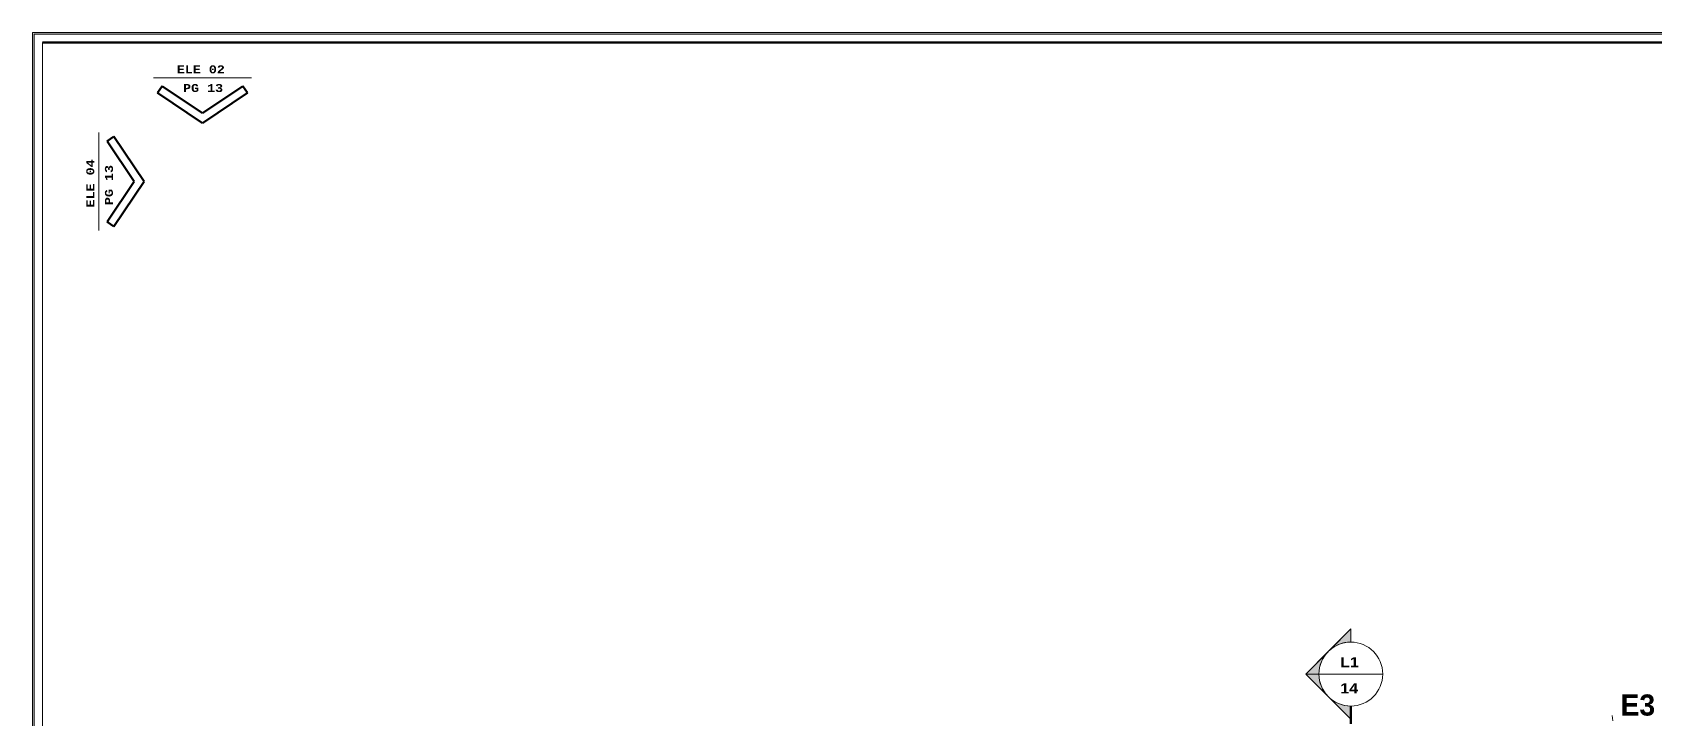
# Model space of a CAD drawing. Header units: metres. Extents: x -144 to 1000, y -717 to 29.
# Drawn here: x 724.58 to 756.86, y -544.12 to -530.45 of the extents above; entities that cross this region are included whole.
import ezdxf

# ---------------------------------------------------------------- set-up
doc = ezdxf.new("R2010")
doc.units = ezdxf.units.M
doc.linetypes.add('Dash Dot 3_16_', pattern=[0.595313, 0.357187, -0.119063, 0, -0.119063])
doc.layers.get('0').update_dxf_attribs({"color": 1})
for name, color, linetype, lineweight in [('A-ANNO-DIMS', 1, 'Continuous', 9), ('A-DETL', 1, 'Continuous', 9), ('A-DETL-THIN', 1, 'Continuous', 9), ('G-ANNO-SYMB', 1, 'Continuous', 9), ('G-ANNO-TEXT', 2, 'Continuous', 9), ('G-ANNO-TTLB', 3, 'Continuous', 18), ('G-ANNO-TTLB-WIDE', 1, 'Continuous', 70), ('G-IMPT', 1, 'Continuous', 9)]:
    doc.layers.add(name, color=color, linetype=linetype, lineweight=lineweight)
doc.styles.add('Arial Black', font='', dxfattribs={"height": 0.15})
doc.styles.add('Britannic Bold_B', font='', dxfattribs={"width": 0.7})
doc.styles.add('Courier New_B_2', font='courbd.ttf', dxfattribs={"height": 0.0016})
doc.styles.get('Arial Black').set_extended_font_data('Arial Black')
doc.styles.get('Britannic Bold_B').set_extended_font_data('Britannic Bold', bold=True)

# ---------------------------------------------------------------- blocks, each defined once
blk = doc.blocks.new('tarjeta de nathalie 00')
at = {"layer": 'G-IMPT', "lineweight": 9}
h = blk.add_hatch(color=3, dxfattribs=at)
h.paths.add_polyline_path([(-145.23888, -717.38489), (-145.21019, -717.38489), (-145.21019, -716.89355), (-145.21019, -716.79934), (-145.23888, -716.79934), (-145.23888, -716.89379)])
h.paths.add_polyline_path([(-145.20996, -716.7991), (-145.20996, -717.3851), (-145.2392, -717.3851), (-145.2392, -716.7991)])
h.paths.add_polyline_path([(-145.23902, -717.3868), (-145.20826, -717.3868), (-145.20826, -716.7974), (-145.2392, -716.7974), (-146.09866, -716.7974), (-146.09866, -717.3868)])
h.paths.add_polyline_path([(-145.20795, -716.79707), (-145.20795, -717.3871), (-146.09898, -717.3871), (-146.09898, -716.79707)])
at = {"layer": 'G-ANNO-TTLB', "color": 3}
for p, q in [((-145.20795, -716.79707), (-146.09898, -716.79707)), ((-145.20795, -716.79707), (-146.09898, -716.79707)), ((-146.09866, -716.7974), (-145.2392, -716.7974))]:
    blk.add_line(p, q, dxfattribs=at)
at = {"layer": 'G-ANNO-TTLB'}
for p, q in [((-146.09898, -716.79707), (-146.09898, -717.3871)), ((-146.09898, -716.79707), (-146.09898, -717.38713)), ((-146.09866, -717.3868), (-146.09866, -716.7974)), ((-146.09696, -717.3851), (-146.09696, -716.7991))]:
    blk.add_line(p, q, dxfattribs=at)
at = {"layer": 'G-ANNO-TTLB-WIDE', "color": 3}
blk.add_line((-146.09696, -716.7991), (-145.20996, -716.7991), dxfattribs=at)
blk = doc.blocks.new('A$C4d52d4f2')
at = {"layer": 'A-DETL', "color": 7, "lineweight": 100}
for p, q in [((-0.86601, -0.01215), (-0.86509, -0.01078)), ((-0.86601, -0.01215), (-0.85702, -0.01821)), ((-0.86509, -0.01078), (-0.85702, -0.01621)), ((-0.84896, -0.01078), (-0.85702, -0.01621)), ((-0.84804, -0.01215), (-0.85702, -0.01821)), ((-0.84804, -0.01215), (-0.84896, -0.01078)), ((-0.87475, -0.02089), (-0.87612, -0.02181)), ((-0.87612, -0.02181), (-0.87069, -0.02987)), ((-0.87475, -0.02089), (-0.86869, -0.02987)), ((-0.87612, -0.03794), (-0.87069, -0.02987)), ((-0.87475, -0.03886), (-0.86869, -0.02987)), ((-0.87475, -0.03886), (-0.87612, -0.03794))]:
    blk.add_line(p, q, dxfattribs=at)
at = {"layer": 'A-DETL-THIN', "lineweight": 18}
for p, q in [((-0.84724, -0.00914), (-0.86681, -0.00914)), ((-0.87776, -0.03966), (-0.87776, -0.02008))]:
    blk.add_line(p, q, dxfattribs=at)
at = {"layer": 'G-ANNO-TEXT', "char_height": 0.0016, "attachment_point": 1, "style": 'Courier New_B_2'}
for s, insert, width in [('ELE 02', (-0.86217, -0.00663), 0.0125063), ('PG 13', (-0.86092, -0.01036), 0.0104219)]:
    blk.add_mtext(s, dxfattribs=dict(at, insert=insert, width=width))
at = {"layer": 'G-ANNO-TEXT', "char_height": 0.0016, "attachment_point": 1, "rotation": 90, "style": 'Courier New_B_2'}
for s, insert, width in [('ELE 04', (-0.88027, -0.03505), 0.0125063), ('PG 13', (-0.87654, -0.03458), 0.0104219)]:
    blk.add_mtext(s, dxfattribs=dict(at, insert=insert, width=width))
blk = doc.blocks.new('F')
at = {"layer": 'G-ANNO-SYMB', "extrusion": (0, 0, -1)}
h = blk.add_hatch(color=256, dxfattribs=at)
edge = h.paths.add_edge_path()
edge.add_arc((-753.357, -486.722), 0.636, 47.9216, 90)
edge.add_line((-753.357, -486.086), (-753.357, -485.824))
edge.add_line((-753.357, -485.824), (-752.931, -486.25))
h = blk.add_hatch(color=256, dxfattribs=at)
edge = h.paths.add_edge_path()
edge.add_line((-752.908, -486.273), (-752.459, -486.722))
edge.add_line((-752.459, -486.722), (-752.722, -486.722))
edge.add_arc((-753.357, -486.722), 0.635, 0, 45)
h = blk.add_hatch(color=256, dxfattribs=at)
edge = h.paths.add_edge_path()
edge.add_arc((-753.357, -486.722), 0.635, -45, 0)
edge.add_line((-752.722, -486.722), (-752.459, -486.722))
edge.add_line((-752.459, -486.722), (-752.908, -487.171))
h = blk.add_hatch(color=256, dxfattribs=at)
edge = h.paths.add_edge_path()
edge.add_line((-752.931, -487.194), (-753.357, -487.62))
edge.add_line((-753.357, -487.62), (-753.357, -487.358))
edge.add_arc((-753.357, -486.722), 0.636, -90, -47.9216)
at = {"layer": 'A-ANNO-DIMS', "color": 5, "true_color": 0x0000ff}
blk.add_line((758.565, -487.649), (758.552, -487.549), dxfattribs=at)
at = {"layer": 'G-ANNO-SYMB', "lineweight": 18, "extrusion": (0, 0, -1)}
for p, q in [((752.459, -486.722), (753.357, -485.824)), ((752.931, -486.25), (753.357, -485.824)), ((753.357, -486.087), (753.357, -485.824)), ((753.357, -485.824), (753.357, -486.086)), ((752.459, -486.722), (752.908, -486.273)), ((752.459, -486.722), (753.357, -487.62)), ((752.722, -486.722), (752.459, -486.722)), ((752.908, -487.171), (752.459, -486.722)), ((752.459, -486.722), (752.722, -486.722)), ((753.357, -487.62), (752.931, -487.194)), ((753.357, -487.357), (753.357, -487.62)), ((753.357, -487.358), (753.357, -487.62))]:
    blk.add_line(p, q, dxfattribs=at)
at = {"layer": 'G-ANNO-SYMB', "lineweight": 18}
blk.add_line((752.722, -486.722), (753.992, -486.722), dxfattribs=at)
at = {"layer": 'G-ANNO-SYMB', "linetype": 'Dash Dot 3_16_', "lineweight": 70}
blk.add_line((753.357, -487.357), (753.357, -497.181), dxfattribs=at)
at = {"layer": 'G-ANNO-SYMB', "lineweight": 18, "extrusion": (0, 0, -1)}
for radius, start, end in [(0.635, 270, 90), (0.635, 0, 45), (0.636, 47.9216, 90), (0.635, 90, 270), (0.635, 315, 0), (0.636, 270, 312.0784)]:
    blk.add_arc((-753.357, -486.722), radius, start, end, dxfattribs=at)
at = {"layer": 'G-ANNO-SYMB', "style": 'Arial Black'}
for s, p in [('L1', (753.144, -486.586)), ('14', (753.147, -487.105))]:
    blk.add_text(s, height=0.2, dxfattribs=at).set_placement(p)
at = {"layer": 'G-ANNO-TEXT', "style": 'Britannic Bold_B'}
blk.add_text('E3', height=0.42, dxfattribs=at).set_placement((758.721, -487.547))

msp = doc.modelspace()

# ---------------------------------------------------------------- block references
at = {"xscale": 99.43160266323505, "yscale": 99.43160266323505, "zscale": 99.43160266323505}
msp.add_blockref('tarjeta de nathalie 00', (15251.438, 70741.827), dxfattribs=at)

# ---------------------------------------------------------------- next in the draw order: block references
at = {"xscale": 99.43160273753426, "yscale": 99.43160273753426, "zscale": 99.43160273753426}
msp.add_blockref('A$C4d52d4f2', (813.179, -530.45), dxfattribs=at)
at = {"color": 3}
msp.add_blockref('F', (-2.558, -56.495), dxfattribs=at)

doc.saveas('drawing.dxf')
